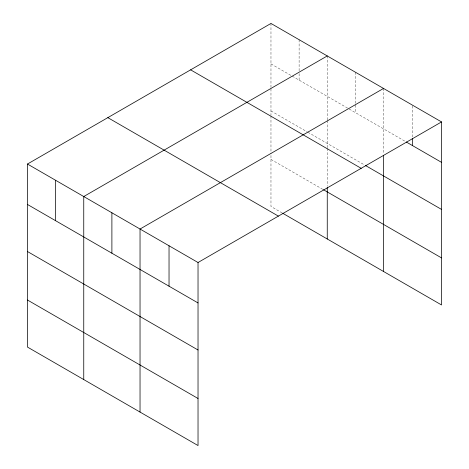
<?xml version="1.0" encoding="UTF-8"?>
<svg xmlns="http://www.w3.org/2000/svg" width="469" height="469" viewBox="0 0 469 469"><rect width="100%" height="100%" fill="white"/><g stroke="black" fill="none" stroke-linecap="round" stroke-linejoin="round"><path stroke-width="0.35" stroke-dasharray="2.35 1.76" d="M270.971 87.41L270.971 23.45M327.256 119.906L327.256 55.946M270.971 63.878L291.607 75.79M292.234 76.154L405.609 141.609M270.971 110.936L307.242 131.883M307.869 132.24L364.782 165.1M270.971 159.425L322.877 189.394M282.227 212.985L270.971 206.489L270.971 153.005M412.538 105.906L412.538 136.948M383.542 88.442L383.542 153.826M355.402 72.197L355.402 112.624M327.256 120.615L327.256 147.712M327.256 148.427L327.256 186.216M299.111 39.701L299.111 70.743M299.111 73.627L299.111 80.123M270.971 88.834L270.971 115.216M270.971 115.931L270.971 152.296"/><path stroke-width="0.7" d="M27.466 164.039L198.029 262.511L198.029 445.55L27.466 347.072L27.466 164.039L270.971 23.45L441.534 121.928L441.534 304.961L282.854 213.348M327.256 55.946L83.752 196.534L83.752 379.573M383.542 88.442L140.038 229.03L140.038 412.069M198.029 262.511L441.534 121.928M406.236 141.972L441.534 162.35M365.404 165.463L441.534 209.414M190.613 69.846L361.177 168.318M323.504 189.757L441.534 257.903M107.823 117.643L278.387 216.121M27.466 204.461L198.029 302.939M27.466 251.525L198.029 350.003M27.466 300.013L198.029 398.486M412.538 138.39L412.538 145.613M383.542 155.251L383.542 271.481M327.256 187.647L327.256 238.985M169.033 245.774L169.033 286.196M111.892 212.779L111.892 253.207M55.606 180.284L55.606 220.711"/></g></svg>
